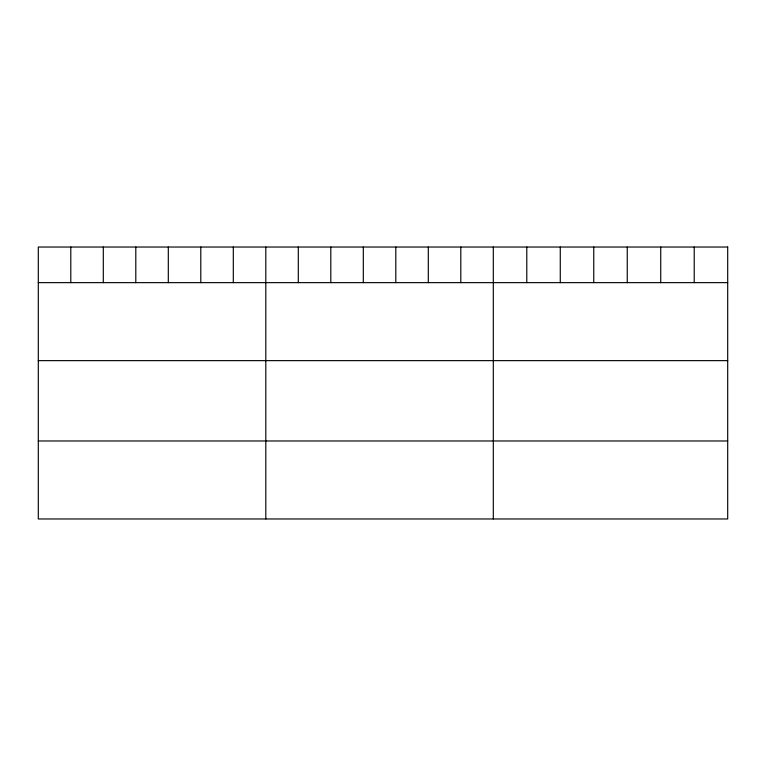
<?xml version="1.0" encoding="UTF-8"?>
<svg xmlns="http://www.w3.org/2000/svg" width="766" height="766" viewBox="0 0 766 766"><rect width="100%" height="100%" fill="white"/><g stroke="black" fill="none" stroke-linecap="round" stroke-linejoin="round"><path stroke-width="1.15" d="M38.3 282.644L727.7 282.644M38.3 360.633L727.7 360.633M38.3 440.977L727.7 440.977M694.216 247.035L694.216 282.644M660.732 247.035L660.732 282.644M627.249 247.035L627.249 282.644M593.755 247.035L593.755 282.644M560.272 247.035L560.272 282.644M526.788 247.035L526.788 282.644M493.304 247.035L493.304 518.965M460.806 247.035L460.806 282.644M428.299 247.035L428.299 282.644M395.802 247.035L395.802 282.644M363.304 247.035L363.304 282.644M330.807 247.035L330.807 282.644M298.3 247.035L298.3 282.644M265.802 247.035L265.802 518.965M233.304 247.035L233.304 282.644M200.797 247.035L200.797 282.644M168.3 247.035L168.3 282.644M135.802 247.035L135.802 282.644M103.305 247.035L103.305 282.644M70.798 247.035L70.798 282.644M727.7 247.035L38.3 247.035L38.3 518.965L727.7 518.965L727.7 247.035"/></g></svg>
